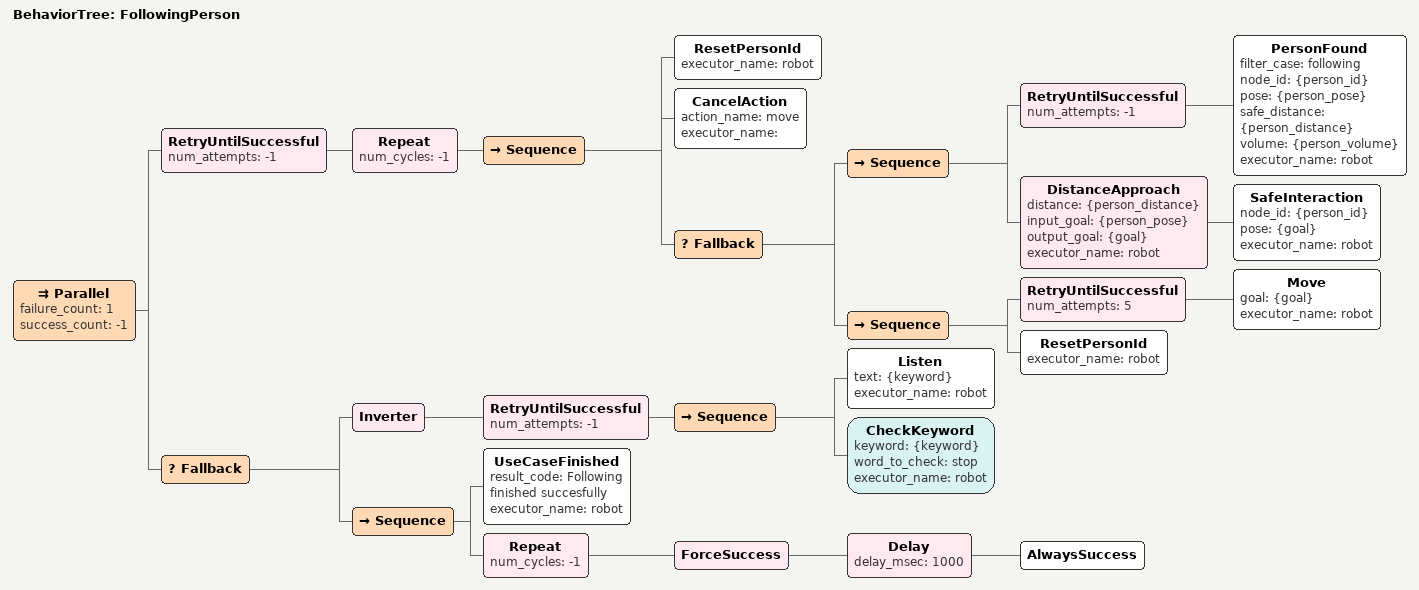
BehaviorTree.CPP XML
<?xml version="1.0" encoding="UTF-8"?>
<root BTCPP_format="4"
      main_tree_to_execute="FollowingPerson">
  <BehaviorTree ID="FollowingPerson">
    <Parallel failure_count="1"
              success_count="-1">
      <RetryUntilSuccessful num_attempts="-1">
        <Repeat num_cycles="-1">
          <Sequence>
            <ResetPersonId executor_name="robot"/>
            <CancelAction action_name="move"
                          executor_name=""/>
            <Fallback>
              <Sequence>
                <RetryUntilSuccessful num_attempts="-1">
                  <PersonFound filter_case="following"
                               node_id="{person_id}"
                               pose="{person_pose}"
                               safe_distance="{person_distance}"
                               volume="{person_volume}"
                               executor_name="robot"/>
                </RetryUntilSuccessful>
                <DistanceApproach distance="{person_distance}"
                                  input_goal="{person_pose}"
                                  output_goal="{goal}"
                                  executor_name="robot">
                  <SafeInteraction node_id="{person_id}"
                                   pose="{goal}"
                                   executor_name="robot"/>
                </DistanceApproach>
              </Sequence>
              <Sequence>
                <RetryUntilSuccessful num_attempts="5">
                  <Move goal="{goal}"
                        executor_name="robot"/>
                </RetryUntilSuccessful>
                <ResetPersonId executor_name="robot"/>
              </Sequence>
            </Fallback>
          </Sequence>
        </Repeat>
      </RetryUntilSuccessful>
      <Fallback>
        <Inverter>
          <RetryUntilSuccessful num_attempts="-1">
            <Sequence>
              <Listen text="{keyword}"
                      executor_name="robot"/>
              <CheckKeyword keyword="{keyword}"
                            word_to_check="stop"
                            executor_name="robot"/>
            </Sequence>
          </RetryUntilSuccessful>
        </Inverter>
        <Sequence>
          <UseCaseFinished result_code="Following finished succesfully"
                           executor_name="robot"/>
          <Repeat num_cycles="-1">
            <ForceSuccess>
              <Delay delay_msec="1000">
                <AlwaysSuccess/>
              </Delay>
            </ForceSuccess>
          </Repeat>
        </Sequence>
      </Fallback>
    </Parallel>
  </BehaviorTree>

</root>
